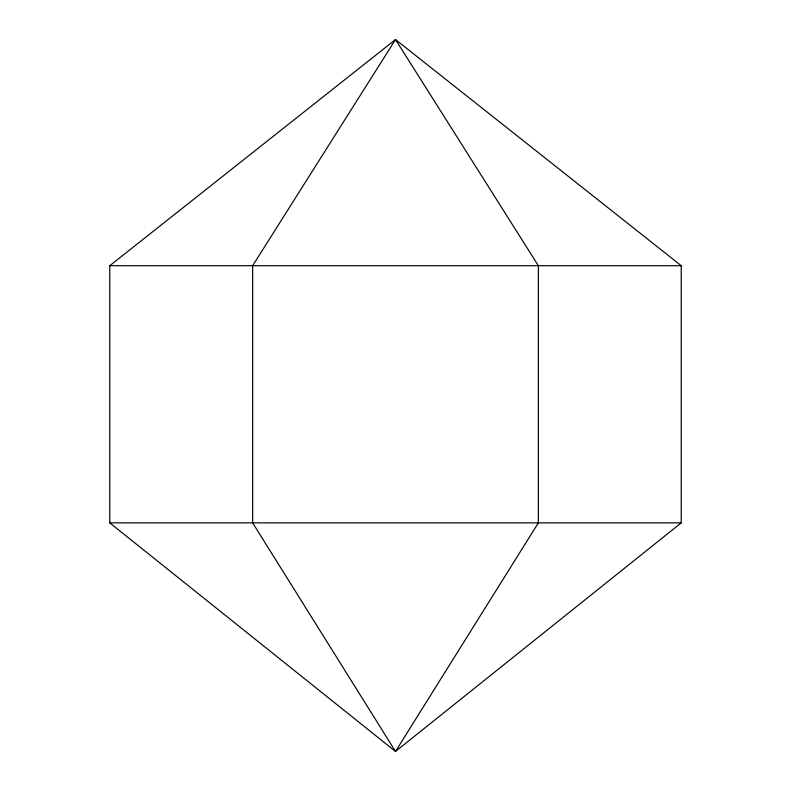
<?xml version="1.0" encoding="UTF-8"?>
<svg xmlns="http://www.w3.org/2000/svg" width="791" height="791" viewBox="0 0 791 791"><rect width="100%" height="100%" fill="white"/><g stroke="black" fill="none" stroke-linecap="round" stroke-linejoin="round"><path stroke-width="1.19" d="M681.229 522.861L395.5 751.45L109.771 522.861L109.771 265.707L395.5 39.55L681.229 265.707L681.229 522.861L109.771 522.861M109.771 265.707L681.229 265.707M538.364 522.861L395.5 751.45L252.636 522.861L252.636 265.707L395.5 39.55L538.364 265.707L538.364 522.861"/></g></svg>
